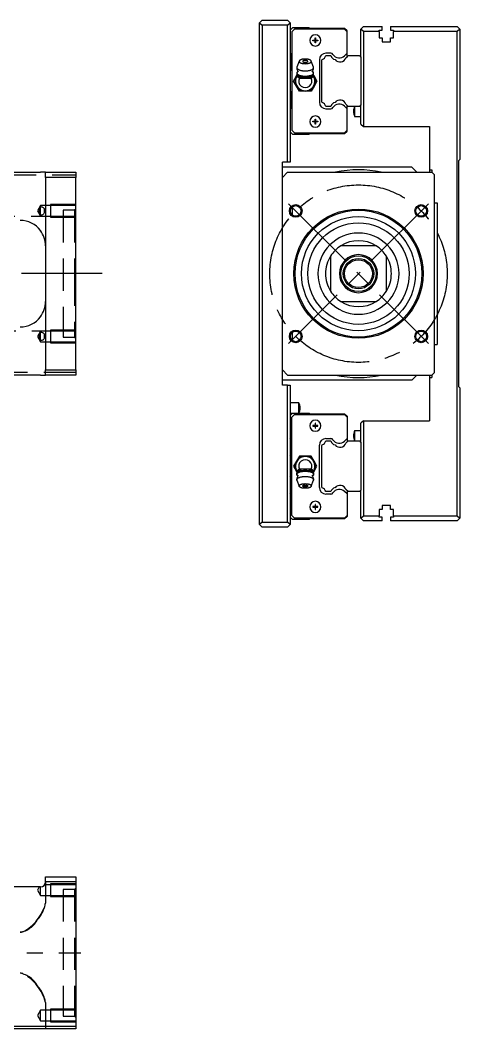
# Model space of a CAD drawing. Extents: x -33 to 1029, y -350 to 120.
# Drawn here: x 855.5 to 1029, y -297.9 to 100 of the extents above; entities that cross this region are included whole.
import ezdxf

# ---------------------------------------------------------------- set-up
doc = ezdxf.new("R2010")
doc.units = 0
doc.linetypes.add('CENTER', pattern=[50.8, 31.75, -6.35, 6.35, -6.35])
doc.linetypes.add('DASHED', pattern=[19.05, 12.7, -6.35])
doc.layers.get('0').update_dxf_attribs({"linetype": 'CONTINUOUS'})
doc.layers.add('CENTER', color=1, linetype='CENTER')

msp = doc.modelspace()

# ---------------------------------------------------------------- linework, layer by layer
at = {"color": 7, "linetype": 'CONTINUOUS'}
for p, q in [((950.99, 100), (949.99, 99)), ((950.99, 100), (960.99, 100)), ((961.99, 99), (960.99, 100)), ((949.99, -99), (949.99, 99)), ((949.99, 99), (950.99, 98)), ((960.99, 98), (950.99, 98)), ((950.99, 98), (950.99, -98)), ((960.99, 98), (961.99, 99)), ((960.99, 44), (960.99, 98)), ((961.99, 99), (961.99, 44)), ((962.99, 97), (961.99, 96)), ((963.69, 96.45), (962.69, 95.45)), ((969.49, 97), (962.99, 97)), ((983.49, 96.45), (963.69, 96.45)), ((969.74, 96.75), (969.49, 97)), ((983.49, 96.75), (969.74, 96.75)), ((984.49, 95.75), (983.49, 96.75)), ((984.49, 95.45), (983.49, 96.45)), ((984.49, 95.45), (984.49, 95.75)), ((989.99, 96.5), (990.99, 97.5)), ((989.99, 85.4), (989.99, 96.5)), ((990.99, 95.5), (989.99, 96.5)), ((990.99, 97.5), (998.29, 97.5)), ((997.14, 95.5), (990.99, 95.5)), ((990.99, 95.5), (990.99, 58)), ((997.14, 96), (998.29, 96)), ((997.14, 95.5), (997.14, 96)), ((997.14, 95.5), (997.14, 93)), ((998.29, 96), (998.29, 97.5)), ((1001.69, 97.5), (1027.99, 97.5)), ((1001.69, 97.5), (1001.69, 96)), ((1001.69, 96), (1002.84, 96)), ((1002.84, 96), (1002.84, 95.5)), ((1002.84, 93), (1002.84, 95.5)), ((1027.99, 95.5), (1002.84, 95.5)), ((1027.99, 97.5), (1028.99, 96.5)), ((1028.99, 96.5), (1027.99, 95.5)), ((1027.99, -95.5), (1027.99, 95.5)), ((1028.99, 96.5), (1028.99, 45)), ((962.69, 95.45), (962.69, 56.55)), ((970.99, 92.1), (971.89, 92.1)), ((970.99, 91.9), (970.99, 92.1)), ((971.89, 91.9), (970.99, 91.9)), ((971.89, 92.1), (971.89, 93)), ((971.89, 93), (972.09, 93)), ((971.89, 92.1), (971.99, 92)), ((971.89, 91.9), (971.99, 92)), ((971.89, 91), (971.89, 91.9)), ((972.09, 92.1), (971.99, 92)), ((972.09, 91.9), (971.99, 92)), ((972.09, 93), (972.09, 92.1)), ((972.09, 92.1), (972.99, 92.1)), ((972.09, 91.9), (972.09, 91)), ((972.99, 91.9), (972.09, 91.9)), ((972.99, 92.1), (972.99, 91.9)), ((984.49, 86.92), (984.49, 95.45)), ((997.14, 93), (998.29, 93)), ((998.29, 93), (998.29, 91.5)), ((1001.69, 93), (1002.84, 93)), ((1001.69, 91.5), (1001.69, 93)), ((972.09, 91), (971.89, 91)), ((998.29, 91.5), (1001.69, 91.5)), ((961.99, 87), (962.49, 86.5)), ((962.49, 86.5), (962.49, 80.5)), ((965.61, 83.89), (964.72, 81.44)), ((965.61, 83.89), (965.59, 83.81)), ((965.59, 83.81), (965.59, 83.73)), ((965.59, 83.73), (965.61, 83.65)), ((965.64, 83.95), (965.61, 83.89)), ((965.61, 83.65), (965.64, 83.58)), ((965.68, 84.02), (965.64, 83.95)), ((965.64, 83.58), (965.69, 83.5)), ((965.74, 84.08), (965.68, 84.02)), ((965.8, 84.14), (965.74, 84.08)), ((965.88, 84.2), (965.8, 84.14)), ((965.97, 84.25), (965.88, 84.2)), ((966.06, 84.31), (965.97, 84.25)), ((966.17, 84.36), (966.06, 84.31)), ((966.29, 84.41), (966.17, 84.36)), ((966.41, 84.45), (966.29, 84.41)), ((966.55, 84.49), (966.41, 84.45)), ((966.69, 84.53), (966.55, 84.49)), ((966.84, 84.57), (966.69, 84.53)), ((966.99, 84.6), (966.84, 84.57)), ((967.15, 84.62), (966.99, 84.6)), ((967.01, 83.83), (966.99, 83.79)), ((966.99, 83.79), (966.99, 83.76)), ((966.99, 83.76), (966.99, 83.73)), ((966.99, 83.73), (967.01, 83.69)), ((967.02, 83.86), (967.01, 83.83)), ((967.01, 83.69), (967.02, 83.66)), ((967.05, 83.89), (967.02, 83.86)), ((967.02, 83.66), (967.05, 83.63)), ((967.08, 83.92), (967.05, 83.89)), ((967.05, 83.63), (967.08, 83.6)), ((967.12, 83.95), (967.08, 83.92)), ((967.08, 83.6), (967.12, 83.57)), ((967.17, 83.98), (967.12, 83.95)), ((967.12, 83.57), (967.17, 83.54)), ((967.31, 84.64), (967.15, 84.62)), ((967.22, 84.01), (967.17, 83.98)), ((967.28, 84.03), (967.22, 84.01)), ((967.35, 84.05), (967.28, 84.03)), ((967.48, 84.66), (967.31, 84.64)), ((967.42, 84.07), (967.35, 84.05)), ((967.49, 84.09), (967.42, 84.07)), ((967.65, 84.67), (967.48, 84.66)), ((967.57, 84.11), (967.49, 84.09)), ((967.65, 84.12), (967.57, 84.11)), ((967.82, 84.68), (967.65, 84.67)), ((967.73, 84.13), (967.65, 84.12)), ((967.82, 84.14), (967.73, 84.13)), ((967.99, 84.68), (967.82, 84.68)), ((967.9, 84.14), (967.82, 84.14)), ((967.99, 84.14), (967.9, 84.14)), ((968.16, 84.68), (967.99, 84.68)), ((968.08, 84.14), (967.99, 84.14)), ((968.16, 84.14), (968.08, 84.14)), ((968.33, 84.67), (968.16, 84.68)), ((968.25, 84.13), (968.16, 84.14)), ((968.33, 84.12), (968.25, 84.13)), ((968.5, 84.66), (968.33, 84.67)), ((968.41, 84.11), (968.33, 84.12)), ((968.49, 84.09), (968.41, 84.11)), ((968.56, 84.07), (968.49, 84.09)), ((968.67, 84.64), (968.5, 84.66)), ((968.63, 84.05), (968.56, 84.07)), ((968.7, 84.03), (968.63, 84.05)), ((968.83, 84.62), (968.67, 84.64)), ((968.76, 84.01), (968.7, 84.03)), ((968.81, 83.98), (968.76, 84.01)), ((968.86, 83.95), (968.81, 83.98)), ((968.81, 83.54), (968.86, 83.57)), ((968.99, 84.6), (968.83, 84.62)), ((968.9, 83.92), (968.86, 83.95)), ((968.86, 83.57), (968.9, 83.6)), ((968.93, 83.89), (968.9, 83.92)), ((968.9, 83.6), (968.93, 83.63)), ((968.96, 83.86), (968.93, 83.89)), ((968.93, 83.63), (968.96, 83.66)), ((968.97, 83.83), (968.96, 83.86)), ((968.96, 83.66), (968.97, 83.69)), ((968.99, 83.79), (968.97, 83.83)), ((968.97, 83.69), (968.99, 83.73)), ((969.14, 84.57), (968.99, 84.6)), ((968.99, 83.76), (968.99, 83.79)), ((968.99, 83.73), (968.99, 83.76)), ((969.29, 84.53), (969.14, 84.57)), ((969.43, 84.49), (969.29, 84.53)), ((969.57, 84.45), (969.43, 84.49)), ((969.69, 84.41), (969.57, 84.45)), ((969.81, 84.36), (969.69, 84.41)), ((969.92, 84.31), (969.81, 84.36)), ((970.01, 84.25), (969.92, 84.31)), ((970.1, 84.2), (970.01, 84.25)), ((970.18, 84.14), (970.1, 84.2)), ((970.24, 84.08), (970.18, 84.14)), ((970.3, 84.02), (970.24, 84.08)), ((970.29, 83.5), (970.34, 83.58)), ((970.34, 83.95), (970.3, 84.02)), ((970.37, 83.89), (970.34, 83.95)), ((970.34, 83.58), (970.37, 83.65)), ((971.26, 81.44), (970.37, 83.89)), ((970.39, 83.81), (970.37, 83.89)), ((970.37, 83.65), (970.39, 83.73)), ((970.39, 83.73), (970.39, 83.81)), ((973.56, 84.33), (973.56, 67.67)), ((974.49, 84.2), (974.65, 84.48)), ((974.49, 67.8), (974.49, 84.2)), ((976.05, 86), (978.13, 86)), ((978.07, 86.93), (976.16, 86.93)), ((984.49, 86.92), (983.53, 85.95)), ((984.04, 85.15), (984.49, 85.6)), ((984.49, 85.6), (984.49, 86.92)), ((984.49, 85.6), (984.89, 86)), ((984.89, 86), (989.39, 86)), ((989.39, 86), (989.99, 85.4)), ((989.99, 85.4), (989.99, 66.6)), ((962.49, 80.5), (961.99, 80)), ((964.72, 81.44), (964.69, 81.27)), ((964.69, 81.27), (964.7, 81.17)), ((964.7, 81.17), (964.73, 81.07)), ((964.73, 81.07), (964.78, 80.97)), ((964.78, 80.97), (964.85, 80.88)), ((964.86, 79.59), (964.81, 79.52)), ((964.85, 80.88), (964.94, 80.78)), ((964.92, 79.65), (964.86, 79.59)), ((964.99, 79.71), (964.92, 79.65)), ((964.94, 80.78), (965.05, 80.69)), ((965.05, 79.77), (964.99, 79.71)), ((965.05, 80.69), (965.18, 80.61)), ((965.18, 80.61), (965.32, 80.52)), ((965.32, 80.52), (965.48, 80.45)), ((965.48, 80.45), (965.66, 80.37)), ((965.66, 80.37), (965.85, 80.31)), ((965.69, 83.5), (965.76, 83.42)), ((965.76, 83.42), (965.84, 83.35)), ((965.84, 83.35), (965.94, 83.28)), ((965.85, 80.31), (966.05, 80.24)), ((965.94, 83.28), (966.05, 83.22)), ((966.05, 83.22), (966.18, 83.16)), ((966.05, 80.24), (966.27, 80.19)), ((966.18, 83.16), (966.32, 83.1)), ((966.27, 80.19), (966.49, 80.14)), ((966.32, 83.1), (966.47, 83.05)), ((966.47, 83.05), (966.64, 83)), ((966.49, 80.14), (966.73, 80.1)), ((966.64, 83), (966.81, 82.96)), ((966.73, 80.1), (966.97, 80.07)), ((966.81, 82.96), (967, 82.92)), ((966.97, 80.07), (967.22, 80.04)), ((967, 82.92), (967.19, 82.9)), ((967.17, 83.54), (967.22, 83.51)), ((967.19, 82.9), (967.38, 82.87)), ((967.22, 83.51), (967.28, 83.49)), ((967.22, 80.04), (967.47, 80.02)), ((967.28, 83.49), (967.35, 83.47)), ((967.35, 83.47), (967.42, 83.45)), ((967.38, 82.87), (967.58, 82.86)), ((967.42, 83.45), (967.49, 83.43)), ((967.47, 80.02), (967.73, 80.01)), ((967.49, 83.43), (967.57, 83.41)), ((967.57, 83.41), (967.65, 83.4)), ((967.58, 82.86), (967.79, 82.85)), ((967.65, 83.4), (967.73, 83.39)), ((967.73, 83.39), (967.82, 83.38)), ((967.73, 80.01), (967.99, 80)), ((967.79, 82.85), (967.99, 82.84)), ((967.82, 83.38), (967.9, 83.38)), ((967.9, 83.38), (967.99, 83.38)), ((967.99, 83.38), (968.08, 83.38)), ((967.99, 82.84), (968.19, 82.85)), ((967.99, 80), (968.25, 80.01)), ((968.08, 83.38), (968.16, 83.38)), ((968.16, 83.38), (968.25, 83.39)), ((968.19, 82.85), (968.4, 82.86)), ((968.25, 83.39), (968.33, 83.4)), ((968.25, 80.01), (968.51, 80.02)), ((968.33, 83.4), (968.41, 83.41)), ((968.4, 82.86), (968.6, 82.87)), ((968.41, 83.41), (968.49, 83.43)), ((968.49, 83.43), (968.56, 83.45)), ((968.51, 80.02), (968.76, 80.04)), ((968.56, 83.45), (968.63, 83.47)), ((968.6, 82.87), (968.79, 82.9)), ((968.63, 83.47), (968.7, 83.49)), ((968.7, 83.49), (968.76, 83.51)), ((968.76, 83.51), (968.81, 83.54)), ((968.76, 80.04), (969.01, 80.07)), ((968.79, 82.9), (968.98, 82.92)), ((968.98, 82.92), (969.17, 82.96)), ((969.01, 80.07), (969.25, 80.1)), ((969.17, 82.96), (969.34, 83)), ((969.25, 80.1), (969.49, 80.14)), ((969.34, 83), (969.51, 83.05)), ((969.49, 80.14), (969.71, 80.19)), ((969.51, 83.05), (969.66, 83.1)), ((969.66, 83.1), (969.8, 83.16)), ((969.71, 80.19), (969.93, 80.24)), ((969.8, 83.16), (969.93, 83.22)), ((969.93, 83.22), (970.04, 83.28)), ((969.93, 80.24), (970.13, 80.31)), ((970.04, 83.28), (970.14, 83.35)), ((970.13, 80.31), (970.32, 80.37)), ((970.14, 83.35), (970.22, 83.42)), ((970.22, 83.42), (970.29, 83.5)), ((970.32, 80.37), (970.5, 80.45)), ((970.5, 80.45), (970.66, 80.52)), ((970.66, 80.52), (970.8, 80.61)), ((970.8, 80.61), (970.93, 80.69)), ((970.93, 80.69), (971.04, 80.78)), ((970.99, 79.71), (970.93, 79.77)), ((971.06, 79.65), (970.99, 79.71)), ((971.04, 80.78), (971.13, 80.88)), ((971.12, 79.59), (971.06, 79.65)), ((971.17, 79.52), (971.12, 79.59)), ((971.13, 80.88), (971.2, 80.97)), ((971.2, 80.97), (971.25, 81.07)), ((971.25, 81.07), (971.28, 81.17)), ((971.29, 81.27), (971.26, 81.44)), ((971.28, 81.17), (971.29, 81.27)), ((963.37, 76), (964.53, 78)), ((964.53, 74), (963.37, 76)), ((964.53, 78), (964.81, 78.49)), ((964.71, 79.33), (964.69, 79.26)), ((964.69, 79.26), (964.69, 79.19)), ((964.69, 79.19), (964.69, 78.82)), ((964.69, 79.19), (964.7, 79.09)), ((964.69, 78.82), (964.69, 78.75)), ((964.69, 78.75), (964.71, 78.69)), ((964.7, 79.09), (964.73, 78.99)), ((964.73, 79.39), (964.71, 79.33)), ((964.71, 78.69), (964.73, 78.62)), ((964.76, 79.46), (964.73, 79.39)), ((964.73, 78.99), (964.78, 78.9)), ((964.73, 78.62), (964.76, 78.55)), ((964.81, 79.52), (964.76, 79.46)), ((964.76, 78.55), (964.81, 78.49)), ((964.78, 78.9), (964.85, 78.8)), ((964.81, 78.49), (964.86, 78.42)), ((964.85, 78.8), (964.94, 78.71)), ((964.86, 78.42), (964.92, 78.36)), ((964.9, 77.98), (964.91, 78.05)), ((964.9, 77.91), (964.9, 77.98)), ((964.91, 77.84), (964.9, 77.91)), ((964.91, 78.05), (964.93, 78.12)), ((964.92, 77.78), (964.91, 77.84)), ((964.92, 78.36), (964.99, 78.3)), ((964.93, 77.72), (964.92, 77.78)), ((964.93, 78.12), (964.95, 78.2)), ((964.96, 77.66), (964.93, 77.72)), ((964.94, 78.71), (965.05, 78.62)), ((964.95, 78.2), (964.98, 78.27)), ((964.99, 77.61), (964.96, 77.66)), ((964.98, 78.27), (964.99, 78.29)), ((964.99, 78.3), (965.98, 77.46)), ((964.99, 78.3), (965.11, 78.21)), ((965.02, 77.55), (964.99, 77.61)), ((965.07, 77.5), (965.02, 77.55)), ((965.05, 78.62), (965.18, 78.53)), ((965.11, 77.46), (965.07, 77.5)), ((965.11, 78.21), (965.25, 78.12)), ((965.17, 77.41), (965.11, 77.46)), ((965.23, 77.36), (965.17, 77.41)), ((965.18, 78.53), (965.32, 78.45)), ((965.31, 77.32), (965.23, 77.36)), ((965.25, 78.12), (965.41, 78.03)), ((965.39, 77.28), (965.31, 77.32)), ((965.32, 78.45), (965.48, 78.37)), ((965.48, 77.24), (965.39, 77.28)), ((965.41, 78.03), (965.58, 77.96)), ((965.48, 78.37), (965.66, 78.3)), ((965.58, 77.21), (965.48, 77.24)), ((965.58, 77.96), (965.78, 77.88)), ((965.67, 77.18), (965.58, 77.21)), ((965.66, 78.3), (965.85, 78.23)), ((965.78, 77.88), (965.98, 77.82)), ((965.85, 78.23), (966.05, 78.17)), ((965.98, 77.82), (966.2, 77.76)), ((966.15, 77.35), (965.98, 77.46)), ((966.05, 78.17), (966.27, 78.11)), ((966.35, 77.27), (966.15, 77.35)), ((966.2, 77.76), (966.44, 77.71)), ((966.27, 78.11), (966.49, 78.07)), ((966.44, 77.71), (966.68, 77.66)), ((966.49, 78.07), (966.73, 78.02)), ((966.68, 77.66), (966.93, 77.63)), ((966.73, 78.02), (966.97, 77.99)), ((966.93, 77.63), (967.19, 77.6)), ((966.97, 77.99), (967.22, 77.96)), ((967.19, 77.6), (967.45, 77.58)), ((967.22, 77.96), (967.47, 77.94)), ((967.45, 77.58), (967.72, 77.56)), ((967.47, 77.94), (967.73, 77.93)), ((967.72, 77.56), (967.99, 77.56)), ((967.73, 77.93), (967.99, 77.93)), ((967.99, 77.93), (968.25, 77.93)), ((967.99, 77.56), (968.26, 77.56)), ((968.25, 77.93), (968.51, 77.94)), ((968.26, 77.56), (968.53, 77.58)), ((968.51, 77.94), (968.76, 77.96)), ((968.53, 77.58), (968.79, 77.6)), ((968.76, 77.96), (969.01, 77.99)), ((968.79, 77.6), (969.05, 77.63)), ((969.01, 77.99), (969.25, 78.02)), ((969.05, 77.63), (969.3, 77.66)), ((969.25, 78.02), (969.49, 78.07)), ((969.3, 77.66), (969.54, 77.71)), ((969.49, 78.07), (969.71, 78.11)), ((969.54, 77.71), (969.78, 77.76)), ((969.77, 77.32), (969.56, 77.25)), ((969.71, 78.11), (969.93, 78.17)), ((970, 77.46), (969.77, 77.32)), ((969.78, 77.76), (970, 77.82)), ((969.93, 78.17), (970.13, 78.23)), ((970, 77.46), (970.99, 78.3)), ((970, 77.82), (970.2, 77.88)), ((970.13, 78.23), (970.32, 78.3)), ((970.2, 77.88), (970.4, 77.96)), ((970.4, 77.21), (970.31, 77.18)), ((970.32, 78.3), (970.5, 78.37)), ((970.4, 77.96), (970.57, 78.03)), ((970.5, 77.24), (970.4, 77.21)), ((970.5, 78.37), (970.66, 78.45)), ((970.59, 77.28), (970.5, 77.24)), ((970.57, 78.03), (970.73, 78.12)), ((970.67, 77.32), (970.59, 77.28)), ((970.66, 78.45), (970.8, 78.53)), ((970.74, 77.36), (970.67, 77.32)), ((970.73, 78.12), (970.87, 78.21)), ((970.81, 77.41), (970.74, 77.36)), ((970.8, 78.53), (970.93, 78.62)), ((970.87, 77.46), (970.81, 77.41)), ((970.87, 78.21), (970.99, 78.3)), ((970.91, 77.5), (970.87, 77.46)), ((970.96, 77.55), (970.91, 77.5)), ((970.93, 78.62), (971.04, 78.71)), ((970.99, 77.61), (970.96, 77.55)), ((970.99, 78.3), (971.06, 78.36)), ((970.99, 78.29), (971, 78.27)), ((971.02, 77.66), (970.99, 77.61)), ((971, 78.27), (971.03, 78.2)), ((971.05, 77.72), (971.02, 77.66)), ((971.03, 78.2), (971.05, 78.12)), ((971.04, 78.71), (971.13, 78.8)), ((971.05, 78.12), (971.07, 78.05)), ((971.06, 77.78), (971.05, 77.72)), ((971.06, 78.36), (971.12, 78.42)), ((971.07, 77.84), (971.06, 77.78)), ((971.07, 78.05), (971.08, 77.98)), ((971.08, 77.91), (971.07, 77.84)), ((971.08, 77.98), (971.08, 77.91)), ((971.12, 78.42), (971.17, 78.49)), ((971.13, 78.8), (971.2, 78.9)), ((971.22, 79.46), (971.17, 79.52)), ((971.17, 78.49), (971.22, 78.55)), ((971.17, 78.49), (971.45, 78)), ((971.2, 78.9), (971.25, 78.99)), ((971.25, 79.39), (971.22, 79.46)), ((971.22, 78.55), (971.25, 78.62)), ((971.27, 79.33), (971.25, 79.39)), ((971.25, 78.99), (971.28, 79.09)), ((971.25, 78.62), (971.27, 78.69)), ((971.29, 79.26), (971.27, 79.33)), ((971.27, 78.69), (971.29, 78.75)), ((971.28, 79.09), (971.29, 79.19)), ((971.29, 79.19), (971.29, 79.26)), ((971.29, 78.82), (971.29, 79.19)), ((971.29, 78.75), (971.29, 78.82)), ((971.45, 78), (972.61, 76)), ((972.61, 76), (971.45, 74)), ((961.99, 72), (962.49, 71.5)), ((965.68, 72), (964.53, 74)), ((967.99, 72), (965.68, 72)), ((970.3, 72), (967.99, 72)), ((971.45, 74), (970.3, 72)), ((962.49, 71.5), (962.49, 65.5)), ((974.65, 67.52), (974.49, 67.8)), ((962.49, 65.5), (961.99, 65)), ((978.13, 66), (976.05, 66)), ((976.16, 65.07), (978.07, 65.07)), ((983.53, 66.05), (984.49, 65.08)), ((984.89, 66), (984.04, 66.85)), ((984.49, 65.08), (984.49, 66.4)), ((984.49, 56.55), (984.49, 65.08)), ((989.39, 66), (984.89, 66)), ((986.99, 64.06), (986.99, 63.94)), ((987.49, 66), (987.49, 62)), ((989.99, 66.6), (989.39, 66)), ((989.99, 66), (989.39, 66)), ((989.99, 59), (989.99, 66.6)), ((970.99, 59.9), (970.99, 60.1)), ((970.99, 60.1), (971.89, 60.1)), ((971.89, 59.9), (970.99, 59.9)), ((971.89, 60.1), (971.89, 61)), ((971.89, 61), (972.09, 61)), ((971.89, 60.1), (971.99, 60)), ((971.89, 59.9), (971.99, 60)), ((971.89, 59), (971.89, 59.9)), ((972.09, 60.1), (971.99, 60)), ((972.09, 59.9), (971.99, 60)), ((972.09, 61), (972.09, 60.1)), ((972.09, 60.1), (972.99, 60.1)), ((972.99, 59.9), (972.09, 59.9)), ((972.09, 59.9), (972.09, 59)), ((972.99, 60.1), (972.99, 59.9)), ((987.49, 62), (989.99, 62)), ((961.99, 56), (962.99, 55)), ((962.69, 56.55), (963.69, 55.55)), ((972.09, 59), (971.89, 59)), ((983.49, 55.55), (984.49, 56.55)), ((983.49, 55.25), (984.49, 56.25)), ((984.49, 56.25), (984.49, 56.55)), ((989.99, 59), (990.99, 58)), ((990.99, 58), (1016.99, 58)), ((1016.99, 58), (1016.99, 41)), ((962.99, 55), (969.49, 55)), ((963.69, 55.55), (983.49, 55.55)), ((969.49, 55), (969.74, 55.25)), ((969.74, 55.25), (983.49, 55.25)), ((960.99, 44), (958.99, 44)), ((958.99, 38), (958.99, 44)), ((961.99, 44), (960.99, 44)), ((1028.49, 44.5), (1028.99, 45)), ((1028.49, 44.5), (1028.49, -44.5)), ((830, 40), (863.5, 40)), ((865.5, 40), (863.5, 40)), ((865.5, 38), (865.5, 40)), ((865.5, 40), (877.5, 40)), ((877.5, 40), (877.5, 38)), ((1009.99, 42), (958.99, 42)), ((960.99, 40), (958.99, 38)), ((960.99, 40), (1017.99, 40)), ((1011.99, 40), (1009.99, 42)), ((1016.99, 41), (1016.99, 40)), ((1016.99, 41), (1017.99, 41)), ((1017.99, 41), (1017.99, 40)), ((1018.99, 39), (1017.99, 40)), ((865.5, 38), (865.5, -38)), ((877.5, 38), (865.5, 38)), ((877.5, -38), (877.5, 38)), ((958.99, -38), (958.99, 38)), ((1018.99, -39), (1018.99, 39)), ((1018.99, 28), (1019.99, 28)), ((1019.99, 28), (1019.99, -28)), ((863.02, 24.91), (863.06, 25.23)), ((863.06, 25.23), (863.16, 25.61)), ((863.16, 25.61), (863.3, 25.99)), ((863.3, 25.99), (863.5, 26.44)), ((863.5, 23.06), (863.5, 26.44)), ((863.5, 26.44), (863.72, 26.43)), ((863.72, 26.43), (863.94, 26.4)), ((863.94, 26.4), (864.15, 26.35)), ((864.15, 26.35), (864.35, 26.28)), ((864.35, 26.28), (864.58, 26.14)), ((864.58, 26.14), (864.77, 25.97)), ((864.77, 25.97), (864.91, 25.77)), ((864.99, 23.9), (864.88, 23.67)), ((864.91, 25.77), (865.02, 25.53)), ((865.06, 24.11), (864.99, 23.9)), ((865.02, 25.53), (865.08, 25.3)), ((962.99, 23.06), (962.99, 26.44)), ((863.58, 23.06), (863.5, 23.06)), ((863.82, 23.08), (863.58, 23.06)), ((864.04, 23.12), (863.82, 23.08)), ((864.29, 23.2), (864.04, 23.12)), ((864.52, 23.31), (864.29, 23.2)), ((864.72, 23.48), (864.52, 23.31)), ((864.88, 23.67), (864.72, 23.48)), ((995.92, 11), (982.06, 11)), ((977.99, 6.93), (977.99, -6.93)), ((999.99, -6.93), (999.99, 6.93)), ((982.06, -11), (995.92, -11)), ((863.16, -23.89), (863.3, -23.51)), ((863.3, -23.51), (863.5, -23.06)), ((863.5, -26.44), (863.5, -23.06)), ((863.5, -23.06), (863.72, -23.07)), ((863.72, -23.07), (863.94, -23.1)), ((863.94, -23.1), (864.15, -23.15)), ((864.15, -23.15), (864.35, -23.22)), ((864.35, -23.22), (864.58, -23.35)), ((864.58, -23.35), (864.77, -23.53)), ((864.77, -23.53), (864.91, -23.73)), ((864.91, -23.73), (865.02, -23.96)), ((962.99, -26.44), (962.99, -23.06)), ((863.02, -24.59), (863.06, -24.27)), ((863.06, -24.27), (863.16, -23.89)), ((863.58, -26.43), (863.5, -26.44)), ((863.82, -26.42), (863.58, -26.43)), ((864.04, -26.38), (863.82, -26.42)), ((864.29, -26.3), (864.04, -26.38)), ((864.52, -26.18), (864.29, -26.3)), ((864.72, -26.02), (864.52, -26.18)), ((864.88, -25.83), (864.72, -26.02)), ((864.99, -25.6), (864.88, -25.83)), ((865.06, -25.39), (864.99, -25.6)), ((865.02, -23.96), (865.08, -24.2)), ((1018.99, -28), (1019.99, -28)), ((865.5, -40), (865.5, -38)), ((865.5, -38), (877.5, -38)), ((877.5, -38), (877.5, -40)), ((958.99, -38), (960.99, -40)), ((958.99, -44), (958.99, -38)), ((1017.99, -40), (1018.99, -39)), ((863.5, -40), (830, -40)), ((863.5, -40), (865.5, -40)), ((877.5, -40), (865.5, -40)), ((1009.99, -42), (958.99, -42)), ((960.99, -40), (1017.99, -40)), ((1009.99, -42), (1011.99, -40)), ((1016.99, -40), (1016.99, -41)), ((1016.99, -41), (1017.99, -41)), ((1016.99, -41), (1016.99, -58)), ((1017.99, -40), (1017.99, -41)), ((960.99, -44), (958.99, -44)), ((960.99, -44), (961.99, -44)), ((960.99, -98), (960.99, -44)), ((961.99, -44), (961.99, -99)), ((1028.99, -45), (1028.49, -44.5)), ((1028.99, -45), (1028.99, -96.5)), ((965.49, -51), (961.99, -51)), ((965.49, -53), (965.49, -51)), ((961.99, -55), (962.99, -55)), ((961.99, -56), (962.99, -55)), ((962.69, -56.55), (963.69, -55.55)), ((962.99, -55), (969.49, -55)), ((963.69, -55.55), (983.49, -55.55)), ((965.49, -55), (965.49, -53)), ((965.99, -53.06), (965.99, -52.94)), ((969.49, -55), (969.74, -55.25)), ((969.74, -55.25), (983.49, -55.25)), ((983.49, -55.25), (984.49, -56.25)), ((983.49, -55.55), (984.49, -56.55)), ((962.69, -95.45), (962.69, -56.55)), ((971.89, -59), (971.89, -59.9)), ((972.09, -59), (971.89, -59)), ((972.09, -59.9), (972.09, -59)), ((984.49, -56.25), (984.49, -56.55)), ((984.49, -56.55), (984.49, -65.08)), ((990.99, -58), (989.99, -59)), ((989.99, -66.6), (989.99, -59)), ((990.99, -58), (1016.99, -58)), ((990.99, -58), (990.99, -95.5)), ((971.89, -59.9), (970.99, -59.9)), ((970.99, -59.9), (970.99, -60.1)), ((970.99, -60.1), (971.89, -60.1)), ((971.89, -59.9), (971.99, -60)), ((971.89, -60.1), (971.99, -60)), ((971.89, -60.1), (971.89, -61)), ((971.89, -61), (972.09, -61)), ((972.09, -59.9), (971.99, -60)), ((972.09, -60.1), (971.99, -60)), ((972.99, -59.9), (972.09, -59.9)), ((972.09, -60.1), (972.99, -60.1)), ((972.09, -61), (972.09, -60.1)), ((972.99, -60.1), (972.99, -59.9)), ((989.99, -62), (987.49, -62)), ((987.49, -62), (987.49, -66)), ((962.49, -65.5), (961.99, -65)), ((962.49, -71.5), (962.49, -65.5)), ((974.49, -67.8), (974.65, -67.52)), ((976.05, -66), (978.13, -66)), ((976.16, -65.07), (978.07, -65.07)), ((983.53, -66.05), (984.49, -65.08)), ((984.04, -66.85), (984.49, -66.4)), ((984.49, -65.08), (984.49, -66.4)), ((984.49, -66.4), (984.89, -66)), ((984.89, -66), (989.39, -66)), ((986.99, -63.94), (986.99, -64.06)), ((989.39, -66), (989.99, -66)), ((989.39, -66), (989.99, -66.6)), ((989.99, -66.6), (989.99, -85.4)), ((961.99, -72), (962.49, -71.5)), ((973.56, -84.33), (973.56, -67.67)), ((974.49, -84.2), (974.49, -67.8)), ((964.53, -74), (963.37, -76)), ((965.68, -72), (964.53, -74)), ((967.99, -72), (965.68, -72)), ((970.3, -72), (967.99, -72)), ((971.45, -74), (970.3, -72)), ((972.61, -76), (971.45, -74)), ((963.37, -76), (964.53, -78)), ((964.53, -78), (964.81, -78.49)), ((964.69, -78.75), (964.71, -78.69)), ((964.69, -78.82), (964.69, -78.75)), ((964.69, -78.82), (964.69, -79.19)), ((964.69, -79.19), (964.7, -79.09)), ((964.69, -79.26), (964.69, -79.19)), ((964.71, -79.33), (964.69, -79.26)), ((964.7, -79.09), (964.73, -78.99)), ((964.71, -78.69), (964.73, -78.62)), ((964.73, -79.39), (964.71, -79.33)), ((964.73, -78.62), (964.76, -78.55)), ((964.73, -78.99), (964.78, -78.9)), ((964.76, -79.46), (964.73, -79.39)), ((964.76, -78.55), (964.81, -78.49)), ((964.81, -79.52), (964.76, -79.46)), ((964.78, -78.9), (964.85, -78.8)), ((964.81, -78.49), (964.86, -78.42)), ((964.86, -79.59), (964.81, -79.52)), ((964.85, -78.8), (964.94, -78.71)), ((964.86, -78.42), (964.92, -78.36)), ((964.91, -77.85), (964.9, -77.91)), ((964.9, -77.91), (964.9, -77.98)), ((964.9, -77.98), (964.91, -78.05)), ((964.92, -77.78), (964.91, -77.85)), ((964.91, -78.05), (964.93, -78.12)), ((964.93, -77.72), (964.92, -77.78)), ((964.92, -78.36), (964.99, -78.3)), ((964.96, -77.66), (964.93, -77.72)), ((964.93, -78.12), (964.95, -78.2)), ((964.94, -78.71), (965.05, -78.62)), ((964.95, -78.2), (964.98, -78.27)), ((964.99, -77.61), (964.96, -77.66)), ((964.98, -78.27), (964.99, -78.29)), ((965.98, -77.46), (964.99, -78.3)), ((965.02, -77.55), (964.99, -77.61)), ((964.99, -78.3), (965.11, -78.21)), ((965.06, -77.5), (965.02, -77.55)), ((965.05, -78.62), (965.18, -78.53)), ((965.11, -77.46), (965.06, -77.5)), ((965.17, -77.41), (965.11, -77.46)), ((965.11, -78.21), (965.25, -78.12)), ((965.23, -77.36), (965.17, -77.41)), ((965.18, -78.53), (965.32, -78.45)), ((965.31, -77.32), (965.23, -77.36)), ((965.25, -78.12), (965.41, -78.03)), ((965.39, -77.28), (965.31, -77.32)), ((965.32, -78.45), (965.48, -78.37)), ((965.48, -77.24), (965.39, -77.28)), ((965.41, -78.03), (965.58, -77.96)), ((965.57, -77.21), (965.48, -77.24)), ((965.48, -78.37), (965.66, -78.3)), ((965.67, -77.18), (965.57, -77.21)), ((965.58, -77.96), (965.78, -77.88)), ((965.66, -78.3), (965.85, -78.23)), ((965.78, -77.88), (965.98, -77.82)), ((965.85, -78.23), (966.05, -78.17)), ((966.1, -77.38), (965.98, -77.46)), ((965.98, -77.82), (966.2, -77.76)), ((966.05, -78.17), (966.27, -78.11)), ((966.29, -77.29), (966.1, -77.38)), ((966.2, -77.76), (966.44, -77.71)), ((966.27, -78.11), (966.49, -78.07)), ((966.44, -77.71), (966.68, -77.66)), ((966.49, -78.07), (966.73, -78.02)), ((966.68, -77.66), (966.93, -77.63)), ((966.73, -78.02), (966.97, -77.99)), ((966.93, -77.63), (967.19, -77.6)), ((966.97, -77.99), (967.22, -77.96)), ((967.19, -77.6), (967.45, -77.58)), ((967.22, -77.96), (967.47, -77.94)), ((967.45, -77.58), (967.72, -77.56)), ((967.47, -77.94), (967.73, -77.93)), ((967.72, -77.56), (967.99, -77.56)), ((967.73, -77.93), (967.99, -77.93)), ((967.99, -77.56), (968.26, -77.56)), ((967.99, -77.93), (968.25, -77.93)), ((968.25, -77.93), (968.51, -77.94)), ((968.26, -77.56), (968.53, -77.58)), ((968.51, -77.94), (968.76, -77.96)), ((968.53, -77.58), (968.79, -77.6)), ((968.76, -77.96), (969.01, -77.99)), ((968.79, -77.6), (969.05, -77.63)), ((969.01, -77.99), (969.25, -78.02)), ((969.05, -77.63), (969.3, -77.66)), ((969.25, -78.02), (969.49, -78.07)), ((969.3, -77.66), (969.54, -77.71)), ((969.49, -78.07), (969.71, -78.11)), ((969.54, -77.71), (969.78, -77.76)), ((969.82, -77.34), (969.59, -77.26)), ((969.71, -78.11), (969.93, -78.17)), ((969.78, -77.76), (970, -77.82)), ((970, -77.46), (969.82, -77.34)), ((969.93, -78.17), (970.13, -78.23)), ((970.99, -78.3), (970, -77.46)), ((970, -77.82), (970.2, -77.88)), ((970.13, -78.23), (970.32, -78.3)), ((970.2, -77.88), (970.4, -77.96)), ((970.41, -77.21), (970.31, -77.18)), ((970.32, -78.3), (970.5, -78.37)), ((970.4, -77.96), (970.57, -78.03)), ((970.5, -77.24), (970.41, -77.21)), ((970.59, -77.28), (970.5, -77.24)), ((970.5, -78.37), (970.66, -78.45)), ((970.57, -78.03), (970.73, -78.12)), ((970.67, -77.32), (970.59, -77.28)), ((970.66, -78.45), (970.8, -78.53)), ((970.75, -77.36), (970.67, -77.32)), ((970.73, -78.12), (970.87, -78.21)), ((970.81, -77.41), (970.75, -77.36)), ((970.8, -78.53), (970.93, -78.62)), ((970.87, -77.46), (970.81, -77.41)), ((970.91, -77.5), (970.87, -77.46)), ((970.87, -78.21), (970.99, -78.3)), ((970.96, -77.55), (970.91, -77.5)), ((970.93, -78.62), (971.04, -78.71)), ((970.99, -77.61), (970.96, -77.55)), ((971.02, -77.66), (970.99, -77.61)), ((970.99, -78.29), (971, -78.27)), ((970.99, -78.3), (971.06, -78.36)), ((971, -78.27), (971.03, -78.2)), ((971.05, -77.72), (971.02, -77.66)), ((971.03, -78.2), (971.05, -78.12)), ((971.04, -78.71), (971.13, -78.8)), ((971.06, -77.78), (971.05, -77.72)), ((971.05, -78.12), (971.07, -78.05)), ((971.07, -77.84), (971.06, -77.78)), ((971.06, -78.36), (971.12, -78.42)), ((971.08, -77.91), (971.07, -77.84)), ((971.07, -78.05), (971.08, -77.98)), ((971.08, -77.98), (971.08, -77.91)), ((971.12, -78.42), (971.17, -78.49)), ((971.17, -79.52), (971.12, -79.59)), ((971.13, -78.8), (971.2, -78.9)), ((971.17, -78.49), (971.45, -78)), ((971.17, -78.49), (971.22, -78.55)), ((971.22, -79.46), (971.17, -79.52)), ((971.2, -78.9), (971.25, -78.99)), ((971.22, -78.55), (971.25, -78.62)), ((971.25, -79.39), (971.22, -79.46)), ((971.25, -78.62), (971.27, -78.69)), ((971.25, -78.99), (971.28, -79.09)), ((971.27, -79.33), (971.25, -79.39)), ((971.27, -78.69), (971.29, -78.75)), ((971.29, -79.26), (971.27, -79.33)), ((971.28, -79.09), (971.29, -79.19)), ((971.29, -78.75), (971.29, -78.82)), ((971.29, -79.19), (971.29, -78.82)), ((971.29, -79.19), (971.29, -79.26)), ((971.45, -78), (972.61, -76)), ((962.49, -80.5), (961.99, -80)), ((962.49, -86.5), (962.49, -80.5)), ((964.69, -81.27), (964.7, -81.17)), ((964.72, -81.44), (964.69, -81.27)), ((964.7, -81.17), (964.73, -81.07)), ((964.72, -81.44), (965.61, -83.89)), ((964.73, -81.07), (964.78, -80.97)), ((964.78, -80.97), (964.85, -80.88)), ((964.85, -80.88), (964.94, -80.78)), ((964.92, -79.65), (964.86, -79.59)), ((964.99, -79.71), (964.92, -79.65)), ((964.94, -80.78), (965.05, -80.69)), ((964.99, -79.71), (965.05, -79.77)), ((965.05, -80.69), (965.18, -80.61)), ((965.18, -80.61), (965.32, -80.52)), ((965.32, -80.52), (965.48, -80.45)), ((965.48, -80.45), (965.66, -80.37)), ((965.64, -83.58), (965.69, -83.5)), ((965.66, -80.37), (965.85, -80.31)), ((965.69, -83.5), (965.76, -83.42)), ((965.76, -83.42), (965.84, -83.35)), ((965.84, -83.35), (965.94, -83.28)), ((965.85, -80.31), (966.05, -80.24)), ((965.94, -83.28), (966.05, -83.22)), ((966.05, -80.24), (966.27, -80.19)), ((966.05, -83.22), (966.18, -83.16)), ((966.18, -83.16), (966.32, -83.1)), ((966.27, -80.19), (966.49, -80.14)), ((966.32, -83.1), (966.47, -83.05)), ((966.47, -83.05), (966.64, -83)), ((966.49, -80.14), (966.73, -80.1)), ((966.64, -83), (966.81, -82.96)), ((966.73, -80.1), (966.97, -80.07)), ((966.81, -82.96), (967, -82.92)), ((966.97, -80.07), (967.22, -80.04)), ((967, -82.92), (967.19, -82.9)), ((967.12, -83.57), (967.17, -83.54)), ((967.17, -83.54), (967.22, -83.51)), ((967.19, -82.9), (967.38, -82.87)), ((967.22, -80.04), (967.47, -80.02)), ((967.22, -83.51), (967.28, -83.49)), ((967.28, -83.49), (967.35, -83.47)), ((967.35, -83.47), (967.42, -83.45)), ((967.38, -82.87), (967.58, -82.86)), ((967.42, -83.45), (967.49, -83.43)), ((967.47, -80.02), (967.73, -80.01)), ((967.49, -83.43), (967.57, -83.41)), ((967.57, -83.41), (967.65, -83.4)), ((967.58, -82.86), (967.79, -82.85)), ((967.65, -83.4), (967.73, -83.39)), ((967.73, -80.01), (967.99, -80)), ((967.73, -83.39), (967.82, -83.38)), ((967.79, -82.85), (967.99, -82.84)), ((967.82, -83.38), (967.9, -83.38)), ((967.9, -83.38), (967.99, -83.38)), ((967.99, -80), (968.25, -80.01)), ((967.99, -82.84), (968.19, -82.85)), ((967.99, -83.38), (968.08, -83.38)), ((968.08, -83.38), (968.16, -83.38)), ((968.16, -83.38), (968.25, -83.39)), ((968.19, -82.85), (968.4, -82.86)), ((968.25, -80.01), (968.51, -80.02)), ((968.25, -83.39), (968.33, -83.4)), ((968.33, -83.4), (968.41, -83.41)), ((968.4, -82.86), (968.6, -82.87)), ((968.41, -83.41), (968.49, -83.43)), ((968.49, -83.43), (968.56, -83.45)), ((968.51, -80.02), (968.76, -80.04)), ((968.56, -83.45), (968.63, -83.47)), ((968.6, -82.87), (968.79, -82.9)), ((968.63, -83.47), (968.7, -83.49)), ((968.7, -83.49), (968.76, -83.51)), ((968.76, -80.04), (969.01, -80.07)), ((968.76, -83.51), (968.81, -83.54)), ((968.79, -82.9), (968.98, -82.92)), ((968.81, -83.54), (968.86, -83.57)), ((968.98, -82.92), (969.17, -82.96)), ((969.01, -80.07), (969.25, -80.1)), ((969.17, -82.96), (969.34, -83)), ((969.25, -80.1), (969.49, -80.14)), ((969.34, -83), (969.51, -83.05)), ((969.49, -80.14), (969.71, -80.19)), ((969.51, -83.05), (969.66, -83.1)), ((969.66, -83.1), (969.8, -83.16)), ((969.71, -80.19), (969.93, -80.24)), ((969.8, -83.16), (969.93, -83.22)), ((969.93, -80.24), (970.13, -80.31)), ((969.93, -83.22), (970.04, -83.28)), ((970.04, -83.28), (970.14, -83.35)), ((970.13, -80.31), (970.32, -80.37)), ((970.14, -83.35), (970.22, -83.42)), ((970.22, -83.42), (970.29, -83.5)), ((970.29, -83.5), (970.34, -83.58)), ((970.32, -80.37), (970.5, -80.45)), ((970.37, -83.89), (971.26, -81.44)), ((970.5, -80.45), (970.66, -80.52)), ((970.66, -80.52), (970.8, -80.61)), ((970.8, -80.61), (970.93, -80.69)), ((970.93, -79.77), (970.99, -79.71)), ((970.93, -80.69), (971.04, -80.78)), ((971.06, -79.65), (970.99, -79.71)), ((971.04, -80.78), (971.13, -80.88)), ((971.12, -79.59), (971.06, -79.65)), ((971.13, -80.88), (971.2, -80.97)), ((971.2, -80.97), (971.25, -81.07)), ((971.25, -81.07), (971.28, -81.17)), ((971.29, -81.3), (971.26, -81.44)), ((971.28, -81.17), (971.29, -81.27)), ((971.29, -81.27), (971.29, -81.3)), ((961.99, -87), (962.49, -86.5)), ((965.59, -83.73), (965.61, -83.65)), ((965.59, -83.81), (965.59, -83.73)), ((965.61, -83.89), (965.59, -83.81)), ((965.61, -83.65), (965.64, -83.58)), ((965.64, -83.95), (965.61, -83.89)), ((965.68, -84.02), (965.64, -83.95)), ((965.74, -84.08), (965.68, -84.02)), ((965.8, -84.14), (965.74, -84.08)), ((965.88, -84.2), (965.8, -84.14)), ((965.97, -84.25), (965.88, -84.2)), ((966.06, -84.31), (965.97, -84.25)), ((966.17, -84.36), (966.06, -84.31)), ((966.29, -84.41), (966.17, -84.36)), ((966.41, -84.45), (966.29, -84.41)), ((966.55, -84.49), (966.41, -84.45)), ((966.69, -84.53), (966.55, -84.49)), ((966.84, -84.57), (966.69, -84.53)), ((966.99, -84.6), (966.84, -84.57)), ((966.99, -83.73), (967.01, -83.69)), ((966.99, -83.76), (966.99, -83.73)), ((966.99, -83.79), (966.99, -83.76)), ((967.01, -83.83), (966.99, -83.79)), ((967.15, -84.62), (966.99, -84.6)), ((967.01, -83.69), (967.02, -83.66)), ((967.02, -83.86), (967.01, -83.83)), ((967.02, -83.66), (967.05, -83.63)), ((967.05, -83.89), (967.02, -83.86)), ((967.05, -83.63), (967.08, -83.6)), ((967.08, -83.92), (967.05, -83.89)), ((967.08, -83.6), (967.12, -83.57)), ((967.12, -83.95), (967.08, -83.92)), ((967.17, -83.98), (967.12, -83.95)), ((967.31, -84.64), (967.15, -84.62)), ((967.22, -84.01), (967.17, -83.98)), ((967.28, -84.03), (967.22, -84.01)), ((967.35, -84.05), (967.28, -84.03)), ((967.48, -84.66), (967.31, -84.64)), ((967.42, -84.07), (967.35, -84.05)), ((967.49, -84.09), (967.42, -84.07)), ((967.65, -84.67), (967.48, -84.66)), ((967.57, -84.11), (967.49, -84.09)), ((967.65, -84.12), (967.57, -84.11)), ((967.73, -84.13), (967.65, -84.12)), ((967.82, -84.68), (967.65, -84.67)), ((967.82, -84.14), (967.73, -84.13)), ((967.9, -84.14), (967.82, -84.14)), ((967.99, -84.68), (967.82, -84.68)), ((967.99, -84.14), (967.9, -84.14)), ((968.08, -84.14), (967.99, -84.14)), ((968.16, -84.68), (967.99, -84.68)), ((968.16, -84.14), (968.08, -84.14)), ((968.25, -84.13), (968.16, -84.14)), ((968.33, -84.67), (968.16, -84.68)), ((968.33, -84.12), (968.25, -84.13)), ((968.41, -84.11), (968.33, -84.12)), ((968.5, -84.66), (968.33, -84.67)), ((968.49, -84.09), (968.41, -84.11)), ((968.56, -84.07), (968.49, -84.09)), ((968.67, -84.64), (968.5, -84.66)), ((968.63, -84.05), (968.56, -84.07)), ((968.7, -84.03), (968.63, -84.05)), ((968.83, -84.62), (968.67, -84.64)), ((968.76, -84.01), (968.7, -84.03)), ((968.81, -83.98), (968.76, -84.01)), ((968.86, -83.95), (968.81, -83.98)), ((968.99, -84.6), (968.83, -84.62)), ((968.86, -83.57), (968.9, -83.6)), ((968.9, -83.92), (968.86, -83.95)), ((968.9, -83.6), (968.93, -83.63)), ((968.93, -83.89), (968.9, -83.92)), ((968.93, -83.63), (968.96, -83.66)), ((968.96, -83.86), (968.93, -83.89)), ((968.96, -83.66), (968.97, -83.69)), ((968.97, -83.83), (968.96, -83.86)), ((968.97, -83.69), (968.99, -83.73)), ((968.99, -83.79), (968.97, -83.83)), ((968.99, -83.73), (968.99, -83.76)), ((968.99, -83.76), (968.99, -83.79)), ((969.14, -84.57), (968.99, -84.6)), ((969.29, -84.53), (969.14, -84.57)), ((969.43, -84.49), (969.29, -84.53)), ((969.57, -84.45), (969.43, -84.49)), ((969.69, -84.41), (969.57, -84.45)), ((969.81, -84.36), (969.69, -84.41)), ((969.92, -84.31), (969.81, -84.36)), ((970.01, -84.25), (969.92, -84.31)), ((970.1, -84.2), (970.01, -84.25)), ((970.18, -84.14), (970.1, -84.2)), ((970.24, -84.08), (970.18, -84.14)), ((970.3, -84.02), (970.24, -84.08)), ((970.34, -83.95), (970.3, -84.02)), ((970.34, -83.58), (970.37, -83.65)), ((970.37, -83.89), (970.34, -83.95)), ((970.37, -83.65), (970.39, -83.73)), ((970.39, -83.81), (970.37, -83.89)), ((970.39, -83.73), (970.39, -83.81)), ((974.65, -84.48), (974.49, -84.2)), ((978.13, -86), (976.05, -86)), ((978.07, -86.93), (976.16, -86.93)), ((984.49, -86.92), (983.53, -85.95)), ((984.89, -86), (984.04, -85.15)), ((984.49, -85.6), (984.49, -86.92)), ((984.49, -86.92), (984.49, -95.45)), ((989.39, -86), (984.89, -86)), ((989.99, -85.4), (989.39, -86)), ((989.99, -96.5), (989.99, -85.4)), ((971.89, -91), (971.89, -91.9)), ((972.09, -91), (971.89, -91)), ((972.09, -91.9), (972.09, -91)), ((998.29, -91.5), (998.29, -93)), ((1001.69, -91.5), (998.29, -91.5)), ((1001.69, -93), (1001.69, -91.5)), ((963.69, -96.45), (962.69, -95.45)), ((971.89, -91.9), (970.99, -91.9)), ((970.99, -91.9), (970.99, -92.1)), ((970.99, -92.1), (971.89, -92.1)), ((971.89, -91.9), (971.99, -92)), ((971.89, -92.1), (971.99, -92)), ((971.89, -92.1), (971.89, -93)), ((971.89, -93), (972.09, -93)), ((972.09, -91.9), (971.99, -92)), ((972.09, -92.1), (971.99, -92)), ((972.99, -91.9), (972.09, -91.9)), ((972.09, -93), (972.09, -92.1)), ((972.09, -92.1), (972.99, -92.1)), ((972.99, -92.1), (972.99, -91.9)), ((984.49, -95.45), (983.49, -96.45)), ((984.49, -95.45), (984.49, -95.75)), ((997.14, -93), (997.14, -95.5)), ((998.29, -93), (997.14, -93)), ((1002.84, -93), (1001.69, -93)), ((1002.84, -95.5), (1002.84, -93)), ((950.99, -98), (949.99, -99)), ((949.99, -99), (950.99, -100)), ((950.99, -98), (960.99, -98)), ((961.99, -99), (960.99, -98)), ((960.99, -100), (961.99, -99)), ((962.99, -97), (961.99, -96)), ((969.49, -97), (962.99, -97)), ((983.49, -96.45), (963.69, -96.45)), ((969.74, -96.75), (969.49, -97)), ((983.49, -96.75), (969.74, -96.75)), ((984.49, -95.75), (983.49, -96.75)), ((989.99, -96.5), (990.99, -95.5)), ((990.99, -97.5), (989.99, -96.5)), ((990.99, -95.5), (997.14, -95.5)), ((998.29, -97.5), (990.99, -97.5)), ((997.14, -96), (997.14, -95.5)), ((998.29, -96), (997.14, -96)), ((998.29, -97.5), (998.29, -96)), ((1002.84, -96), (1001.69, -96)), ((1001.69, -96), (1001.69, -97.5)), ((1027.99, -97.5), (1001.69, -97.5)), ((1002.84, -95.5), (1002.84, -96)), ((1002.84, -95.5), (1027.99, -95.5)), ((1027.99, -95.5), (1028.99, -96.5)), ((1028.99, -96.5), (1027.99, -97.5)), ((960.99, -100), (950.99, -100)), ((865.5, -239.91), (865.5, -237.91)), ((865.5, -237.91), (877.5, -237.91)), ((877.5, -237.91), (877.5, -239.91)), ((863.5, -241.91), (830, -241.91)), ((877.5, -239.91), (865.5, -239.91)), ((877.5, -239.91), (877.5, -296.91)), ((830, -296.91), (877.5, -296.91)), ((877.5, -297.91), (830, -297.91)), ((877.5, -296.91), (877.5, -297.91))]:
    msp.add_line(p, q, dxfattribs=at)
at = {"color": 3, "linetype": 'DASHED'}
for p, q in [((830, 39), (877.5, 39)), ((863.5, 26.85), (862.29, 24.75)), ((862.29, 24.75), (863.5, 22.65)), ((867.5, 26.85), (863.5, 26.85)), ((863.5, 26.44), (863.5, 26.85)), ((877.5, 27.25), (867.5, 27.25)), ((867.5, 27.25), (867.5, 22.25)), ((877.5, 26.85), (867.5, 26.85)), ((877, 25), (872.5, 25)), ((872.5, 25), (872.5, -25)), ((877.5, 25.5), (877, 25)), ((877, 25), (877, 0)), ((872.5, 22.5), (803, 22.5)), ((863.5, 22.65), (863.5, 23.06)), ((863.5, 22.65), (867.5, 22.65)), ((867.5, 22.65), (877.5, 22.65)), ((867.5, 22.25), (877.5, 22.25)), ((863.68, 16.75), (863.42, 17.11)), ((877, 0), (877, -25)), ((863.41, -17.12), (863.71, -16.71)), ((803, -22.5), (872.5, -22.5)), ((863.5, -22.65), (862.29, -24.75)), ((867.5, -22.65), (863.5, -22.65)), ((863.5, -23.06), (863.5, -22.65)), ((877.5, -22.25), (867.5, -22.25)), ((867.5, -22.25), (867.5, -27.25)), ((877.5, -22.65), (867.5, -22.65)), ((862.29, -24.75), (863.5, -26.85)), ((863.5, -26.85), (863.5, -26.44)), ((863.5, -26.85), (867.5, -26.85)), ((867.5, -26.85), (877.5, -26.85)), ((867.5, -27.25), (877.5, -27.25)), ((872.5, -25), (877, -25)), ((877, -25), (877.5, -25.5)), ((877.5, -39), (830, -39)), ((863.01, -241.91), (862.29, -243.16)), ((863.5, -245.26), (863.5, -241.91)), ((865.12, -241.09), (865.14, -241.06)), ((867.5, -241.06), (865.14, -241.06)), ((865.5, -239.91), (865.5, -248.28)), ((877.5, -240.66), (867.5, -240.66)), ((867.5, -240.66), (867.5, -245.66)), ((877.5, -241.06), (867.5, -241.06)), ((877.5, -242.41), (877, -242.91)), ((862.29, -243.16), (863.5, -245.26)), ((863.5, -245.26), (867.5, -245.26)), ((872.5, -245.41), (865.5, -245.41)), ((867.5, -245.26), (877.5, -245.26)), ((867.5, -245.66), (877.5, -245.66)), ((877, -242.91), (872.5, -242.91)), ((872.5, -242.91), (872.5, -292.91)), ((877, -242.91), (877, -292.91)), ((855.85, -259.82), (855.5, -259.83)), ((856.19, -259.77), (855.85, -259.82)), ((856.55, -259.69), (856.19, -259.77)), ((855.85, -276), (855.5, -275.99)), ((856.19, -276.05), (855.85, -276)), ((856.55, -276.13), (856.19, -276.05)), ((865.5, -287.54), (865.5, -297.91)), ((865.5, -290.41), (872.5, -290.41)), ((877.5, -290.16), (867.5, -290.16)), ((867.5, -290.16), (867.5, -295.16)), ((863.5, -290.56), (862.29, -292.66)), ((862.29, -292.66), (863.5, -294.76)), ((867.5, -290.56), (863.5, -290.56)), ((863.5, -292.66), (863.5, -290.56)), ((863.5, -294.76), (863.5, -292.66)), ((877.5, -290.56), (867.5, -290.56)), ((872.5, -292.91), (877, -292.91)), ((877, -292.91), (877.5, -293.41)), ((863.5, -294.76), (867.5, -294.76)), ((867.5, -294.76), (877.5, -294.76)), ((867.5, -295.16), (877.5, -295.16))]:
    msp.add_line(p, q, dxfattribs=at)
at = {"color": 3, "linetype": 'CONTINUOUS'}
for centre in [(964.24, 24.75), (1013.74, 24.75), (964.24, -24.75), (1013.74, -24.75)]:
    msp.add_circle(centre, 2.5, dxfattribs=at)
at = {"color": 7, "linetype": 'CONTINUOUS'}
for centre, radius in [((964.24, 24.75), 2.1), ((988.99, 0), 25.5), ((988.99, 0), 25), ((1013.74, 24.75), 2.1), ((988.99, 0), 22.5), ((988.99, 0), 20), ((988.99, 0), 7), ((988.99, 0), 6), ((988.99, 0), 5.5), ((964.24, -24.75), 2.1), ((1013.74, -24.75), 2.1)]:
    msp.add_circle(centre, radius, dxfattribs=at)
for centre, radius, start, end in [((971.99, 92), 2.2, 0, 180), ((971.99, 92), 2.2, 180, 0), ((976.16, 84.33), 2.6, 90, 180), ((974.01, 86.48), 2.1, 287.8944, 346.7394), ((978.07, 85.93), 1, 32.3319, 90), ((978.06, 85.9), 1.03, 33.3353, 88.9965), ((980.17, 86.48), 2.1, 193.2606, 258.3703), ((981.43, 88.05), 2.97, 212.3321, 315), ((981.69, 86), 2.5, 219.0557, 340.1637), ((967.99, 81.27), 3.3, 180.0002, 212.051), ((967.99, 81.27), 3.3, 327.9527, 359.9999), ((967.99, 76), 4, 150, 210), ((967.99, 76), 3.85, 142.5071, 37.4929), ((967.99, 76), 4, 142.1418, 150), ((967.99, 76), 2.6, 152.9958, 27.0042), ((967.99, 101.67), 24.6, 264.5957, 275.4043), ((968.01, 85.02), 7.92, 257.8831, 281.2825), ((967.99, 76), 4, 30, 37.8582), ((967.99, 76), 4, 330, 30), ((967.99, 76), 4, 210, 270), ((967.99, 76), 4, 270, 330), ((976.16, 67.67), 2.6, 180, 270), ((981.69, 66), 2.5, 19.8363, 140.9443), ((974.01, 65.52), 2.1, 13.2606, 72.1056), ((978.07, 66.07), 1, 270, 327.6675), ((980.17, 65.52), 2.1, 101.6297, 166.7394), ((981.43, 63.95), 2.97, 44.9791, 147.6681), ((990.99, 64.06), 4, 151.0305, 180), ((990.99, 63.94), 4, 180, 208.9695), ((971.99, 60), 2.2, 0, 180), ((971.99, 60), 2.2, 180, 0), ((988.99, 0), 41, 77.3196, 102.6804), ((866.95, 24.95), 3.94, 180.6019, 208.7085), ((862.35, 24.75), 2.79, 346.6146, 11.3558), ((855.5, 11), 10, 36.8699, 90), ((855.5, 11), 10, 0.0058, 36.8641), ((988.99, 0), 16, 0, 180), ((988.99, 0), 16, 0, 180), ((988.99, 0), 13, 57.7958, 122.2042), ((988.99, 0), 13, 57.7958, 122.2042), ((988.99, 0), 13, 122.2042, 147.7958), ((988.99, 0), 13, 32.2042, 57.7958), ((988.99, 0), 13, 147.7958, 180), ((988.99, 0), 13, 147.7958, 180), ((988.99, 0), 7.5, 0, 180), ((988.99, 0), 13, 0, 32.2042), ((988.99, 0), 13, 0, 32.2042), ((988.99, 0), 16, 180, 0), ((988.99, 0), 16, 180, 0), ((988.99, 0), 13, 180, 212.2042), ((988.99, 0), 13, 180, 212.2042), ((988.99, 0), 7.5, 180, 0), ((988.99, 0), 13, 327.7958, 0), ((988.99, 0), 13, 327.7958, 0), ((988.99, 0), 13, 212.2042, 237.7958), ((988.99, 0), 13, 302.2042, 327.7958), ((855.5, -11), 10, 323.1359, 359.9942), ((988.99, 0), 13, 237.7958, 302.2042), ((988.99, 0), 13, 237.7958, 302.2042), ((855.5, -11), 10, 270, 323.1301), ((866.95, -24.54), 3.94, 180.6019, 208.7085), ((862.35, -24.75), 2.79, 346.6146, 11.3558), ((988.99, 0), 41, 257.3196, 282.6804), ((961.99, -52.94), 4, 0, 28.9695), ((961.99, -53.06), 4, 331.0305, 0), ((971.99, -60), 2.2, 0, 180), ((971.99, -60), 2.2, 180, 0), ((990.99, -63.94), 4, 151.0305, 180), ((976.16, -67.67), 2.6, 90, 180), ((974.01, -65.52), 2.1, 287.8944, 346.7394), ((978.07, -66.07), 1, 32.3325, 90), ((980.17, -65.52), 2.1, 193.2606, 258.3703), ((981.43, -63.95), 2.97, 212.3319, 315.0209), ((981.69, -66), 2.5, 219.0557, 340.1637), ((990.99, -64.06), 4, 180, 208.9695), ((967.99, -76), 4, 150, 210), ((967.99, -76), 3.85, 322.5071, 217.4929), ((967.99, -76), 4, 90, 150), ((967.99, -76), 2.6, 332.9958, 207.0042), ((967.99, -76), 4, 30, 90), ((967.99, -76), 4, 330, 30), ((967.99, -76), 4, 210, 217.8582), ((967.99, -81.27), 3.3, 147.9527, 179.9999), ((967.99, -101.74), 24.67, 84.6125, 95.3875), ((968.02, -84.77), 7.68, 78.208, 103.0193), ((967.99, -81.27), 3.3, 0.0002, 32.051), ((967.99, -76), 4, 322.1418, 330), ((981.69, -86), 2.5, 19.8363, 140.9443), ((976.16, -84.33), 2.6, 180, 270), ((974.01, -86.48), 2.1, 13.2606, 72.1056), ((978.07, -85.93), 1, 270, 327.6681), ((978.06, -85.9), 1.03, 271.0035, 326.6647), ((980.17, -86.48), 2.1, 101.6297, 166.7394), ((981.43, -88.05), 2.97, 45, 147.6679), ((971.99, -92), 2.2, 0, 180), ((971.99, -92), 2.2, 180, 0), ((863.5, -239.91), 2, 270, 0)]:
    msp.add_arc(centre, radius, start, end, dxfattribs=at)
at = {"color": 3, "linetype": 'DASHED'}
for centre, radius, start, end in [((848.25, -243.96), 17.78, 297.8148, 345.9447), ((852.58, -246.06), 13.11, 318.1382, 350.2402), ((853.68, -250.18), 9.83, 280.6913, 331.8801), ((853.68, -285.64), 9.83, 28.1199, 79.3087), ((848.25, -291.86), 17.78, 14.0553, 62.1852), ((852.58, -289.76), 13.11, 9.7598, 41.8618)]:
    msp.add_arc(centre, radius, start, end, dxfattribs=at)
at = {"layer": 'CENTER', "color": 1, "linetype": 'CENTER'}
for p, q in [((1016.57, 27.58), (961.41, -27.58)), ((961.41, 27.58), (1016.57, -27.58)), ((887.84, 0), (-15.28, 0)), ((820, -267.91), (879.45, -267.91))]:
    msp.add_line(p, q, dxfattribs=at)
msp.add_circle((988.99, 0), 35, dxfattribs=at)

doc.saveas('drawing.dxf')
